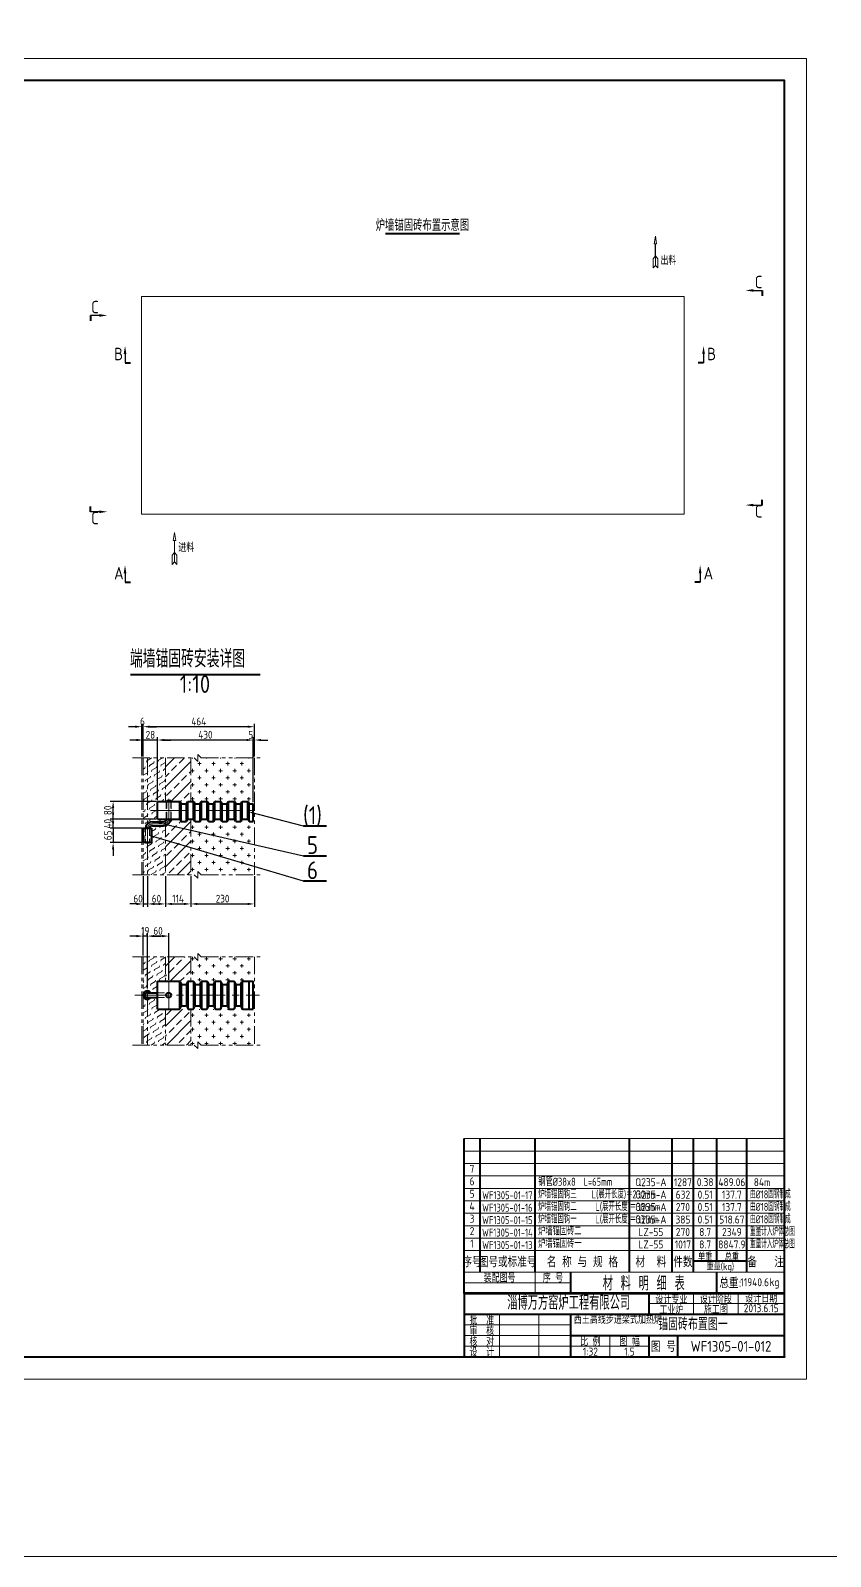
# Model space of a CAD drawing. Header units: millimetres. Extents: x 52110 to 400893, y -153728 to 31997.
# Drawn here: x 267684 to 282068, y -58572 to -31122 of the extents above; entities that cross this region are included whole.
import ezdxf
from ezdxf.enums import TextEntityAlignment as Align

# ---------------------------------------------------------------- set-up
doc = ezdxf.new("R2010")
doc.units = ezdxf.units.MM
doc.header["$LTSCALE"] = 500
for name, pattern in [('CENTER', [2, 1.25, -0.25, 0.25, -0.25]), ('DASHED2', [0.375, 0.25, -0.125]), ('PHANTOM2', [1.25, 0.625, -0.125, 0.125, -0.125, 0.125, -0.125])]:
    doc.linetypes.add(name, pattern=pattern)
for name, color, linetype, lineweight in [('2D', 4, 'PHANTOM2', 20), ('BIAOZHU', 3, 'Continuous', 25), ('POU', 4, 'Continuous', 20), ('SHI', 7, 'Continuous', 40), ('WEN', 3, 'Continuous', 20), ('XI', 2, 'Continuous', 20), ('XU', 6, 'DASHED2', 20), ('ZHONG', 1, 'CENTER', 20)]:
    doc.layers.add(name, color=color, linetype=linetype, lineweight=lineweight)
doc.styles.add('GB', font='gbenor.shx', dxfattribs={"bigfont": 'gbcbig.shx'})

# ---------------------------------------------------------------- blocks, each defined once
blk = doc.blocks.new('箭头细箭')
for p, q in [((-19.07, -1.43), (-17.58, 0.01)), ((-13.55, 1.45), (-19.05, 1.45)), ((-19.05, 1.45), (-17.58, 0.01)), ((-11.83, 0.01), (-17.58, 0.01)), ((-11.83, 0.01), (-13.57, -1.43)), ((-11.83, 0.01), (-13.55, 1.45)), ((-11.83, -0.04), (-11.83, 0.06)), ((-4.64, 0.06), (-11.83, 0.06)), ((-4.64, 0.76), (-4.64, 0.06)), ((0, 0), (-4.64, 0.76)), ((-4.64, -0.74), (0, 0)), ((-13.57, -1.43), (-19.07, -1.43)), ((-4.64, -0.04), (-11.83, -0.04)), ((-4.64, -0.04), (-4.64, -0.74))]:
    blk.add_line(p, q)
blk = doc.blocks.new('剖切箭头(右上)')
at = {"layer": 'BIAOZHU'}
blk.add_line((0, 5), (0, 0), dxfattribs=at)
blk.add_solid([(0.75, 5), (-0.75, 5), (0, 9.5)], dxfattribs=at)
at = {"layer": 'SHI'}
blk.add_line((0, 0), (-3, 0), dxfattribs=at)
at = {"layer": 'BIAOZHU', "style": 'GB', "flags": 8}
blk.add_attdef('A', (1.96, 1.46), '', height=7, dxfattribs=at)
blk = doc.blocks.new('剖切箭头(左上)')
at = {"layer": 'BIAOZHU'}
blk.add_line((0, 5), (0, 0), dxfattribs=at)
blk.add_solid([(-0.75, 5), (0.75, 5), (0, 9.5)], dxfattribs=at)
at = {"layer": 'SHI'}
blk.add_line((0, 0), (3, 0), dxfattribs=at)
at = {"layer": 'BIAOZHU', "style": 'GB', "flags": 8}
blk.add_attdef('A', text='', height=7, dxfattribs=at).set_placement((-1.3, 1.46), align=Align.RIGHT)
blk = doc.blocks.new('剖切箭头(上右)')
at = {"layer": 'BIAOZHU'}
blk.add_line((5, 0), (0, 0), dxfattribs=at)
blk.add_solid([(5, 0.75), (5, -0.75), (9.5, 0)], dxfattribs=at)
at = {"layer": 'SHI'}
blk.add_line((0, 0), (0, -3), dxfattribs=at)
at = {"layer": 'BIAOZHU', "style": 'GB', "flags": 8}
blk.add_attdef('A', (0.41, 1.2), '', height=7, dxfattribs=at)
blk = doc.blocks.new('剖切箭头(下右)')
at = {"layer": 'BIAOZHU'}
blk.add_line((5, 0), (0, 0), dxfattribs=at)
blk.add_solid([(5, -0.75), (5, 0.75), (9.5, 0)], dxfattribs=at)
at = {"layer": 'SHI'}
blk.add_line((0, 0), (0, 3), dxfattribs=at)
at = {"layer": 'BIAOZHU', "style": 'GB', "flags": 8}
blk.add_attdef('A', (0.41, -7.04), '', height=7, dxfattribs=at)

msp = doc.modelspace()

# ---------------------------------------------------------------- hatches: boundary and pattern name
at = {"layer": 'POU'}
h = msp.add_hatch(dxfattribs=at)
h.set_pattern_fill('CROSS', color=256, scale=20, style=0)
h.set_pattern_definition([(0, (-53922.6, -213219.97), (127, 127), [63.5, -190.5]), (90, (-53890.85, -213251.72), (-127, 127), [63.5, -190.5])])
h.paths.add_polyline_path([(271709.00935, -44205.91874), (270751.85761, -44205.91874), (270691.94432, -44146.00546), (270691.94432, -44269.27693), (270628.58614, -44205.91874), (270565.00935, -44205.91874), (270565.00935, -44990.30798), (271709.00935, -44990.30798)])
h.paths.add_polyline_path([(271709.00935, -45350.30798), (270565.00935, -45350.30798), (270565.00935, -46309.12223), (270628.58614, -46309.12223), (270691.94432, -46372.48042), (270691.94432, -46249.20894), (270751.85761, -46309.12223), (271709.00935, -46309.12223)])
h = msp.add_hatch(dxfattribs=at)
h.set_pattern_fill('FLEX', color=256, scale=15, angle=30, style=0)
h.set_pattern_definition([(30, (-53922.6, -213219.97), (-47.625, 82.48892), [95.25, -95.25]), (75, (-53840.106, -213172.34), (-47.62502, 82.488955), [23.8125, -87.0789, 23.8125, -134.7039])])
h.paths.add_polyline_path([(270109.00935, -44205.91874), (269789.00935, -44205.91874), (269789.00935, -45389.35638, -0.1918119602), (269877.00935, -45354.30798), (270077.00935, -45354.30798, 0.153244359), (270109.00935, -45344.26449), (270109.00935, -45310.30798), (269969.00935, -45310.30798), (269969.00935, -44990.30798), (270109.00935, -44990.30798)])
h.paths.add_polyline_path([(270109.00935, -45422.24345, -0.0632542239), (270077.00935, -45426.30798), (269877.00935, -45426.30798, 0.3522849494), (269822.31017, -45470.30798), (269861.00935, -45470.30798), (269861.00935, -45730.30798), (269789.00935, -45730.30798), (269789.00935, -46309.12223), (270109.00935, -46309.12223)])
h.paths.add_polyline_path([(269789.00935, -44205.91874), (269709.00935, -44205.91874), (269709.00935, -45470.30798), (269749.57309, -45470.30798, -0.1816770921), (269789.00935, -45389.35638)])
h.paths.add_polyline_path([(269789.00935, -45730.30798), (269749.00935, -45730.30798), (269709.00935, -45730.30798), (269709.00935, -46309.12223), (269789.00935, -46309.12223)])
h = msp.add_hatch(dxfattribs=at)
h.set_pattern_fill('ANSI33', color=256, scale=40, style=0)
h.set_pattern_definition([(45, (-53922.6, -213219.97), (-179.60512, 179.60512), []), (45, (-53743, -213219.97), (-179.60512, 179.60512), [127, -63.5])])
h.paths.add_polyline_path([(270565.00935, -44205.91874), (270109.00935, -44205.91874), (270109.00935, -44990.30798), (270133.00935, -44990.30798), (270133.00935, -44970.30798), (270205.00935, -44970.30798), (270205.00935, -44990.30798), (270369.00935, -44990.30798), (270393.00935, -45030.30798), (270489.00935, -45030.30798), (270513.00935, -44990.30798), (270565.00935, -44990.30798)])
h.paths.add_polyline_path([(270565.00935, -45310.30798), (270513.00935, -45310.30798), (270489.00935, -45350.30798), (270393.00935, -45350.30798), (270369.00935, -45310.30798), (270204.44561, -45310.30798, -0.3159854309), (270109.00935, -45422.24345), (270109.00935, -46309.12223), (270565.00935, -46309.12223)])
h = msp.add_hatch(dxfattribs=at)
h.set_pattern_fill('CROSS', color=256, scale=20, style=0)
h.set_pattern_definition([(0, (-53922.6, -211776.22), (127, 127), [63.5, -190.5]), (90, (-53890.85, -211807.97), (-127, 127), [63.5, -190.5])])
h.paths.add_polyline_path([(271709.00935, -48225.05692), (271709.00935, -47784.97175), (270751.85761, -47784.97175), (270691.94432, -47725.05847), (270691.94432, -47848.32994), (270628.58614, -47784.97175), (270565.00935, -47784.97175), (270565.00935, -48225.05692)])
h.paths.add_polyline_path([(270565.00935, -48725.05692), (270565.00935, -49371.68392), (270628.58614, -49371.68392), (270691.94432, -49435.0421), (270691.94432, -49311.77063), (270751.85761, -49371.68392), (271709.00935, -49371.68392), (271709.00935, -48725.05692)])
h = msp.add_hatch(dxfattribs=at)
h.set_pattern_fill('FLEX', color=256, scale=15, angle=30, style=0)
h.set_pattern_definition([(30, (-53922.6, -211776.22), (-47.625, 82.48892), [95.25, -95.25]), (75, (-53840.106, -211728.59), (-47.62502, 82.488955), [23.8125, -87.0789, 23.8125, -134.7039])])
h.paths.add_polyline_path([(269789.00935, -48399.16225, -0.229060417), (269846.97708, -48431.05692), (269969.00935, -48431.05692), (269969.00935, -48225.05692), (270109.00935, -48225.05692), (270109.00935, -47784.97175), (269789.00935, -47784.97175)])
h.paths.add_polyline_path([(269709.00935, -48475.05692, -0.4297215772), (269789.00935, -48399.16225), (269789.00935, -47784.97175), (269709.00935, -47784.97175)])
h.paths.add_polyline_path([(269709.00935, -49371.68392), (269789.00935, -49371.68392), (269789.00935, -48550.95158, -0.4297215772), (269709.00935, -48475.05692)])
h.paths.add_polyline_path([(269969.00935, -48725.05692), (269969.00935, -48519.05692), (269846.97708, -48519.05692, -0.229060417), (269789.00935, -48550.95158), (269789.00935, -49371.68392), (270109.00935, -49371.68392), (270109.00935, -48725.05692)])
h = msp.add_hatch(dxfattribs=at)
h.set_pattern_fill('ANSI33', color=256, scale=40, style=0)
h.set_pattern_definition([(45, (-53922.6, -211776.22), (-179.60512, 179.60512), []), (45, (-53743, -211776.22), (-179.60512, 179.60512), [127, -63.5])])
h.paths.add_polyline_path([(270360.88495, -48225.05692), (270565.00935, -48225.05692), (270565.00935, -47784.97175), (270109.00935, -47784.97175), (270109.00935, -48225.05692)])
h.paths.add_polyline_path([(270109.00935, -48725.05692), (270109.00935, -49371.68392), (270565.00935, -49371.68392), (270565.00935, -48725.05692), (270360.88495, -48725.05692)])

# ---------------------------------------------------------------- linework, layer by layer
at = {"layer": '2D'}
for p, q in [((270691.94432, -44269.27693), (270691.94432, -44146.00546)), ((270691.94432, -44146.00546), (270751.85761, -44205.91874)), ((269517.56285, -44205.91874), (270628.58614, -44205.91874)), ((269685.00935, -44205.91874), (269685.00935, -46309.12223)), ((269709.00935, -44205.91874), (269709.00935, -46309.12223)), ((269789.00935, -44205.91874), (269789.00935, -45389.35638)), ((270109.00935, -44205.91874), (270109.00935, -44990.30798)), ((270565.00935, -44205.91874), (270565.00935, -44990.30798)), ((270628.58614, -44205.91874), (270691.94432, -44269.27693)), ((270751.85761, -44205.91874), (271815.21653, -44205.91874)), ((271709.00935, -44205.91874), (271709.00935, -46309.12223)), ((270109.00935, -45310.30798), (270109.00935, -46309.12223)), ((270565.00935, -45310.30798), (270565.00935, -46309.12223)), ((269789.00935, -45730.30798), (269789.00935, -46309.12223)), ((269517.56285, -46309.12223), (270628.58614, -46309.12223)), ((270628.58614, -46309.12223), (270691.94432, -46372.48042)), ((270691.94432, -46372.48042), (270691.94432, -46249.20894)), ((270691.94432, -46249.20894), (270751.85761, -46309.12223)), ((270751.85761, -46309.12223), (271815.21653, -46309.12223)), ((270691.94432, -47848.32994), (270691.94432, -47725.05847)), ((270691.94432, -47725.05847), (270751.85761, -47784.97175)), ((269517.56285, -47784.97175), (270628.58614, -47784.97175)), ((269685.00935, -47784.97175), (269685.00935, -49371.68392)), ((269709.00935, -47784.97175), (269709.00935, -49371.68392)), ((269789.00935, -47784.97175), (269789.00935, -48399.16225)), ((270109.00935, -47784.97175), (270109.00935, -48225.05692)), ((270565.00935, -47784.97175), (270565.00935, -48225.05692)), ((270628.58614, -47784.97175), (270691.94432, -47848.32994)), ((270751.85761, -47784.97175), (271815.21653, -47784.97175)), ((271709.00935, -47784.97175), (271709.00935, -49371.68392)), ((269789.00935, -48550.95158), (269789.00935, -49371.68392)), ((270109.00935, -48725.05692), (270109.00935, -49371.68392)), ((270565.00935, -48725.05692), (270565.00935, -49371.68392)), ((269517.56285, -49371.68392), (270628.58614, -49371.68392)), ((270628.58614, -49371.68392), (270691.94432, -49435.0421)), ((270691.94432, -49435.0421), (270691.94432, -49311.77063)), ((270691.94432, -49311.77063), (270751.85761, -49371.68392)), ((270751.85761, -49371.68392), (271815.21653, -49371.68392))]:
    msp.add_line(p, q, dxfattribs=at)
at = {"layer": 'BIAOZHU'}
for p, q in [((269565.00935, -43645.33451), (269445.00935, -43645.33451)), ((269685.00935, -44180.91874), (269685.00935, -43595.33451)), ((269709.00935, -43645.33451), (269685.00935, -43645.33451)), ((269709.00935, -44180.91874), (269709.00935, -43595.33451)), ((269709.00935, -44180.91874), (269709.00935, -43595.33451)), ((271589.00935, -43645.33451), (269829.00935, -43645.33451)), ((269829.00935, -43645.33451), (269949.00935, -43645.33451)), ((271709.00935, -44180.91874), (271709.00935, -43595.33451)), ((269589.00935, -43884.94149), (269469.00935, -43884.94149)), ((269709.00935, -44180.91874), (269709.00935, -43834.94149)), ((269969.00935, -43884.94149), (269709.00935, -43884.94149)), ((269969.00935, -44965.30798), (269969.00935, -43834.94149)), ((269969.00935, -44940.30798), (269969.00935, -43834.94149)), ((271569.00935, -43884.94149), (270089.00935, -43884.94149)), ((270089.00935, -43884.94149), (270209.00935, -43884.94149)), ((271569.00935, -43884.94149), (271449.00935, -43884.94149)), ((271689.00935, -45005.30798), (271689.00935, -43834.94149)), ((271689.00935, -45005.30798), (271689.00935, -43834.94149)), ((271689.00935, -43884.94149), (271709.00935, -43884.94149)), ((271709.00935, -44180.91874), (271709.00935, -43834.94149)), ((271829.00935, -43884.94149), (271949.00935, -43884.94149)), ((269944.00935, -44990.30798), (269118.97077, -44990.30798)), ((269168.97077, -45190.30798), (269168.97077, -45070.30798)), ((269168.97077, -45190.30798), (269168.97077, -45110.30798)), ((269168.97077, -45350.30798), (269168.97077, -45230.30798)), ((272592.05736, -45436.98058), (271643.32869, -45186.92154)), ((269944.00935, -45310.30798), (269118.97077, -45310.30798)), ((269944.00935, -45310.30798), (269118.97077, -45310.30798)), ((269684.00935, -45470.30798), (269118.97077, -45470.30798)), ((269684.00935, -45470.30798), (269118.97077, -45470.30798)), ((269168.97077, -45470.30798), (269168.97077, -45310.30798)), ((269168.97077, -45470.30798), (269168.97077, -45730.30798)), ((272592.05736, -45972.58321), (269991.09519, -45378.21072)), ((269684.00935, -45730.30798), (269118.97077, -45730.30798)), ((269168.97077, -45590.30798), (269168.97077, -45710.30798)), ((272592.05736, -46426.35299), (269841.85581, -45606.74678)), ((269168.97077, -45850.30798), (269168.97077, -45970.30798)), ((269709.00935, -46334.12223), (269709.00935, -46883.95091)), ((269789.00935, -46334.12223), (269789.00935, -46883.95091)), ((269789.00935, -46334.12223), (269789.00935, -46883.95091)), ((270109.00935, -46334.12223), (270109.00935, -46883.95091)), ((270109.00935, -46334.12223), (270109.00935, -46883.95091)), ((270565.00935, -46334.12223), (270565.00935, -46883.95091)), ((270565.00935, -46334.12223), (270565.00935, -46883.95091)), ((271709.00935, -46334.12223), (271709.00935, -46883.95091)), ((269589.00935, -46833.95091), (269469.00935, -46833.95091)), ((269709.00935, -46833.95091), (269789.00935, -46833.95091)), ((269909.00935, -46833.95091), (270029.00935, -46833.95091)), ((269909.00935, -46833.95091), (269989.00935, -46833.95091)), ((270229.00935, -46833.95091), (270445.00935, -46833.95091)), ((270685.00935, -46833.95091), (271589.00935, -46833.95091)), ((269589.00935, -47411.95243), (269469.00935, -47411.95243)), ((269709.00935, -47759.97175), (269709.00935, -47361.95243)), ((269785.00935, -47411.95243), (269709.00935, -47411.95243)), ((269785.00935, -48356.58462), (269785.00935, -47361.95243)), ((269785.00935, -48356.58462), (269785.00935, -47361.95243)), ((270049.00935, -47411.95243), (269905.00935, -47411.95243)), ((269905.00935, -47411.95243), (270025.00935, -47411.95243)), ((270169.00935, -48200.05692), (270169.00935, -47361.95243))]:
    msp.add_line(p, q, dxfattribs=at)
for points in [[(269565.00935, -43625.33451), (269565.00935, -43665.33451), (269685.00935, -43645.33451)], [(269829.00935, -43625.33451), (269829.00935, -43665.33451), (269709.00935, -43645.33451)], [(269829.00935, -43625.33451), (269829.00935, -43665.33451), (269709.00935, -43645.33451)], [(271589.00935, -43625.33451), (271589.00935, -43665.33451), (271709.00935, -43645.33451)], [(269589.00935, -43864.94149), (269589.00935, -43904.94149), (269709.00935, -43884.94149)], [(270089.00935, -43864.94149), (270089.00935, -43904.94149), (269969.00935, -43884.94149)], [(270089.00935, -43864.94149), (270089.00935, -43904.94149), (269969.00935, -43884.94149)], [(271569.00935, -43864.94149), (271569.00935, -43904.94149), (271689.00935, -43884.94149)], [(271569.00935, -43864.94149), (271569.00935, -43904.94149), (271689.00935, -43884.94149)], [(271829.00935, -43864.94149), (271829.00935, -43904.94149), (271709.00935, -43884.94149)], [(269148.97077, -45110.30798), (269188.97077, -45110.30798), (269168.97077, -44990.30798)], [(269148.97077, -45190.30798), (269188.97077, -45190.30798), (269168.97077, -45310.30798)], [(269148.97077, -45190.30798), (269188.97077, -45190.30798), (269168.97077, -45310.30798)], [(269148.97077, -45350.30798), (269188.97077, -45350.30798), (269168.97077, -45470.30798)], [(269148.97077, -45590.30798), (269188.97077, -45590.30798), (269168.97077, -45470.30798)], [(269148.97077, -45850.30798), (269188.97077, -45850.30798), (269168.97077, -45730.30798)], [(269589.00935, -46813.95091), (269589.00935, -46853.95091), (269709.00935, -46833.95091)], [(269909.00935, -46813.95091), (269909.00935, -46853.95091), (269789.00935, -46833.95091)], [(269909.00935, -46813.95091), (269909.00935, -46853.95091), (269789.00935, -46833.95091)], [(269989.00935, -46813.95091), (269989.00935, -46853.95091), (270109.00935, -46833.95091)], [(270229.00935, -46813.95091), (270229.00935, -46853.95091), (270109.00935, -46833.95091)], [(270445.00935, -46813.95091), (270445.00935, -46853.95091), (270565.00935, -46833.95091)], [(270685.00935, -46813.95091), (270685.00935, -46853.95091), (270565.00935, -46833.95091)], [(271589.00935, -46813.95091), (271589.00935, -46853.95091), (271709.00935, -46833.95091)], [(269589.00935, -47391.95243), (269589.00935, -47431.95243), (269709.00935, -47411.95243)], [(269905.00935, -47391.95243), (269905.00935, -47431.95243), (269785.00935, -47411.95243)], [(269905.00935, -47391.95243), (269905.00935, -47431.95243), (269785.00935, -47411.95243)], [(270049.00935, -47391.95243), (270049.00935, -47431.95243), (270169.00935, -47411.95243)]]:
    msp.add_solid(points, dxfattribs=at)
at = {"layer": 'SHI'}
for p, q in [((275396.25689, -34777.04862), (274065.23539, -34777.04862)), ((269478.91647, -42706.08794), (271813.21861, -42706.08794)), ((269969.00935, -44990.30798), (270369.00935, -44990.30798)), ((269969.00935, -45310.30798), (269969.00935, -44990.30798)), ((270133.00935, -44970.30798), (270205.00935, -44970.30798)), ((270133.00935, -44970.30798), (270133.00935, -44990.30798)), ((270205.00935, -44970.30798), (270205.00935, -44990.30798)), ((270369.00935, -44990.30798), (270393.00935, -45030.30798)), ((270369.00935, -45310.30798), (270369.00935, -44990.30798)), ((270489.00935, -45030.30798), (270513.00935, -44990.30798)), ((270513.00935, -44990.30798), (270610.21506, -44990.30798)), ((270513.00935, -45310.30798), (270513.00935, -44990.30798)), ((270617.00935, -45312.41669), (270617.00935, -44992.41669)), ((270620.50498, -44996.13404), (270637.51372, -45024.48193)), ((270736.50498, -45024.48193), (270753.51372, -44996.13404)), ((270757.00935, -45312.41669), (270757.00935, -44992.41669)), ((270763.80363, -44990.30798), (270854.21506, -44990.30798)), ((270861.00935, -45312.41669), (270861.00935, -44992.41669)), ((270864.50498, -44996.13404), (270881.51372, -45024.48193)), ((270980.50498, -45024.48193), (270997.51372, -44996.13404)), ((271001.00935, -45312.41669), (271001.00935, -44992.41669)), ((271007.80363, -44990.30798), (271098.21506, -44990.30798)), ((271105.00935, -45312.41669), (271105.00935, -44992.41669)), ((271108.50498, -44996.13404), (271125.51372, -45024.48193)), ((271221.00935, -45030.30798), (271245.00935, -44990.30798)), ((271245.00935, -44990.30798), (271349.00935, -44990.30798)), ((271245.00935, -45310.30798), (271245.00935, -44990.30798)), ((271349.00935, -44990.30798), (271373.00935, -45030.30798)), ((271349.00935, -45310.30798), (271349.00935, -44990.30798)), ((271465.00935, -45030.30798), (271489.00935, -44990.30798)), ((271489.00935, -44990.30798), (271593.00935, -44990.30798)), ((271489.00935, -45310.30798), (271489.00935, -44990.30798)), ((271593.00935, -44990.30798), (271617.00935, -45030.30798)), ((271593.00935, -45310.30798), (271593.00935, -44990.30798)), ((270393.00935, -45030.30798), (270489.00935, -45030.30798)), ((270393.00935, -45350.30798), (270393.00935, -45030.30798)), ((270489.00935, -45350.30798), (270489.00935, -45030.30798)), ((270641.00935, -45348.19928), (270641.00935, -45028.19928)), ((270647.80363, -45030.30798), (270726.21506, -45030.30798)), ((270733.00935, -45348.19928), (270733.00935, -45028.19928)), ((270885.00935, -45348.19928), (270885.00935, -45028.19928)), ((270891.80363, -45030.30798), (270970.21506, -45030.30798)), ((270977.00935, -45348.19928), (270977.00935, -45028.19928)), ((271129.00935, -45348.19928), (271129.00935, -45028.19928)), ((271135.80363, -45030.30798), (271221.00935, -45030.30798)), ((271221.00935, -45350.30798), (271221.00935, -45030.30798)), ((271373.00935, -45030.30798), (271465.00935, -45030.30798)), ((271373.00935, -45350.30798), (271373.00935, -45030.30798)), ((271465.00935, -45350.30798), (271465.00935, -45030.30798)), ((271617.00935, -45030.30798), (271689.00935, -45030.30798)), ((271617.00935, -45350.30798), (271617.00935, -45030.30798)), ((271689.00935, -45350.30798), (271689.00935, -45030.30798)), ((269709.00935, -45470.30798), (269861.00935, -45470.30798)), ((269709.00935, -45730.30798), (269709.00935, -45470.30798)), ((269861.00935, -45470.30798), (269861.00935, -45730.30798)), ((269877.00935, -45354.30798), (270077.00935, -45354.30798)), ((269877.00935, -45426.30798), (270077.00935, -45426.30798)), ((269969.00935, -45310.30798), (270369.00935, -45310.30798)), ((270369.00935, -45310.30798), (270393.00935, -45350.30798)), ((270393.00935, -45350.30798), (270489.00935, -45350.30798)), ((270489.00935, -45350.30798), (270513.00935, -45310.30798)), ((270513.00935, -45310.30798), (270610.21506, -45310.30798)), ((270637.51372, -45344.48193), (270620.50498, -45316.13404)), ((270647.80363, -45350.30798), (270726.21506, -45350.30798)), ((270736.50498, -45344.48193), (270753.51372, -45316.13404)), ((270763.80363, -45310.30798), (270854.21506, -45310.30798)), ((270881.51372, -45344.48193), (270864.50498, -45316.13404)), ((270891.80363, -45350.30798), (270970.21506, -45350.30798)), ((270980.50498, -45344.48193), (270997.51372, -45316.13404)), ((271007.80363, -45310.30798), (271098.21506, -45310.30798)), ((271125.51372, -45344.48193), (271108.50498, -45316.13404)), ((271135.80363, -45350.30798), (271221.00935, -45350.30798)), ((271221.00935, -45350.30798), (271245.00935, -45310.30798)), ((271245.00935, -45310.30798), (271349.00935, -45310.30798)), ((271373.00935, -45350.30798), (271349.00935, -45310.30798)), ((271373.00935, -45350.30798), (271465.00935, -45350.30798)), ((271465.00935, -45350.30798), (271489.00935, -45310.30798)), ((271489.00935, -45310.30798), (271593.00935, -45310.30798)), ((271593.00935, -45310.30798), (271617.00935, -45350.30798)), ((271617.00935, -45350.30798), (271689.00935, -45350.30798)), ((273004.2638, -45436.98058), (272592.05736, -45436.98058)), ((269861.00935, -45730.30798), (269709.00935, -45730.30798)), ((269749.00935, -45730.30798), (269821.00935, -45730.30798)), ((273004.2638, -45972.58321), (272592.05736, -45972.58321)), ((273004.2638, -46426.35299), (272592.05736, -46426.35299)), ((269969.00935, -48725.05692), (269969.00935, -48225.05692)), ((269969.00935, -48225.05692), (270360.88495, -48225.05692)), ((270369.00935, -48721.88835), (270369.00935, -48228.22549)), ((270372.02667, -48232.60023), (270389.99202, -48277.51361)), ((270393.00935, -48281.88835), (270393.00935, -48668.22549)), ((270401.13374, -48285.05692), (270480.88495, -48285.05692)), ((270489.00935, -48281.88835), (270489.00935, -48668.22549)), ((270492.02667, -48277.51361), (270509.99202, -48232.60023)), ((270513.00935, -48228.22549), (270513.00935, -48721.88835)), ((270521.13374, -48225.05692), (270608.88495, -48225.05692)), ((270617.00935, -48228.22549), (270617.00935, -48721.88835)), ((270620.02667, -48232.60023), (270637.99202, -48277.51361)), ((270641.00935, -48281.88835), (270641.00935, -48668.22549)), ((270649.13374, -48285.05692), (270724.88495, -48285.05692)), ((270733.00935, -48281.88835), (270733.00935, -48668.22549)), ((270736.02667, -48277.51361), (270753.99202, -48232.60023)), ((270757.00935, -48228.22549), (270757.00935, -48721.88835)), ((270765.13374, -48225.05692), (270852.88495, -48225.05692)), ((270861.00935, -48228.22549), (270861.00935, -48721.88835)), ((270864.02667, -48232.60023), (270881.99202, -48277.51361)), ((270885.00935, -48281.88835), (270885.00935, -48668.22549)), ((270893.13374, -48285.05692), (270968.88495, -48285.05692)), ((270977.00935, -48281.88835), (270977.00935, -48668.22549)), ((270980.02667, -48277.51361), (270997.99202, -48232.60023)), ((271001.00935, -48228.22549), (271001.00935, -48721.88835)), ((271009.13374, -48225.05692), (271096.88495, -48225.05692)), ((271105.00935, -48228.22549), (271105.00935, -48721.88835)), ((271108.02667, -48232.60023), (271125.99202, -48277.51361)), ((271129.00935, -48281.88835), (271129.00935, -48668.22549)), ((271137.13374, -48285.05692), (271212.88495, -48285.05692)), ((271221.00935, -48281.88835), (271221.00935, -48668.22549)), ((271224.02667, -48277.51361), (271241.99202, -48232.60023)), ((271245.00935, -48228.22549), (271245.00935, -48721.88835)), ((271253.13374, -48225.05692), (271340.88495, -48225.05692)), ((271349.00935, -48228.22549), (271349.00935, -48721.88835)), ((271352.02667, -48232.60023), (271369.99202, -48277.51361)), ((271373.00935, -48281.88835), (271373.00935, -48668.22549)), ((271381.13374, -48285.05692), (271456.88495, -48285.05692)), ((271465.00935, -48281.88835), (271465.00935, -48668.22549)), ((271468.02667, -48277.51361), (271485.99202, -48232.60023)), ((271489.00935, -48228.22549), (271489.00935, -48721.88835)), ((271497.13374, -48225.05692), (271689.00935, -48225.05692)), ((271617.00935, -48725.05692), (271617.00935, -48225.05692)), ((271689.00935, -48725.05692), (271689.00935, -48225.05692)), ((269785.00935, -48431.05692), (269969.00935, -48431.05692)), ((269785.00935, -48519.05692), (269969.00935, -48519.05692)), ((269969.00935, -48725.05692), (270360.88495, -48725.05692)), ((270372.02667, -48717.51361), (270389.99202, -48672.60023)), ((270401.13374, -48665.05692), (270480.88495, -48665.05692)), ((270492.02667, -48672.60023), (270509.99202, -48717.51361)), ((270521.13374, -48725.05692), (270608.88495, -48725.05692)), ((270620.02667, -48717.51361), (270637.99202, -48672.60023)), ((270649.13374, -48665.05692), (270724.88495, -48665.05692)), ((270736.02667, -48672.60023), (270753.99202, -48717.51361)), ((270765.13374, -48725.05692), (270852.88495, -48725.05692)), ((270864.02667, -48717.51361), (270881.99202, -48672.60023)), ((270893.13374, -48665.05692), (270968.88495, -48665.05692)), ((270980.02667, -48672.60023), (270997.99202, -48717.51361)), ((271009.13374, -48725.05692), (271096.88495, -48725.05692)), ((271108.02667, -48717.51361), (271125.99202, -48672.60023)), ((271137.13374, -48665.05692), (271212.88495, -48665.05692)), ((271224.02667, -48672.60023), (271241.99202, -48717.51361)), ((271253.13374, -48725.05692), (271340.88495, -48725.05692)), ((271352.02667, -48717.51361), (271369.99202, -48672.60023)), ((271381.13374, -48665.05692), (271456.88495, -48665.05692)), ((271468.02667, -48672.60023), (271485.99202, -48717.51361)), ((271497.13374, -48725.05692), (271689.00935, -48725.05692)), ((275478.91966, -53838.67373), (275478.91966, -51054.67373)), ((275766.91966, -53454.67373), (275766.91966, -51054.67373)), ((276758.91966, -53454.67373), (276758.91966, -51054.67373)), ((278454.91966, -53454.67373), (278454.91966, -51054.67373)), ((279222.91966, -53454.67373), (279222.91966, -51054.67373)), ((279606.91966, -53454.67373), (279606.91966, -51054.67373)), ((280022.91966, -53262.67373), (280022.91966, -51054.67373)), ((280566.91966, -53454.67373), (280566.91966, -51054.67373)), ((277398.91966, -53838.67373), (277398.91966, -53454.67373)), ((280566.91966, -53262.67373), (279606.91966, -53262.67373)), ((280022.91966, -53838.67373), (280022.91966, -53454.67373)), ((275478.91966, -53830.67373), (275478.91966, -54982.67373)), ((275478.91966, -53830.67373), (281238.91965, -53830.67373)), ((275478.91966, -53838.67373), (281238.91965, -53838.67373)), ((278806.91966, -54214.67373), (278806.91966, -53830.67373)), ((275478.91966, -54214.67373), (281238.91965, -54214.67373)), ((277398.91966, -54982.67373), (277398.91966, -54214.67373)), ((277398.91966, -54598.67373), (281238.91965, -54598.67373)), ((278806.91966, -54982.67373), (278806.91966, -54598.67373)), ((279318.91965, -54598.67373), (279318.91965, -54982.67373))]:
    msp.add_line(p, q, dxfattribs=at)
msp.add_lwpolyline([(248998.91965, -54982.67373), (281238.91965, -54982.67373), (281238.91965, -32022.67373), (248998.91965, -32022.67373)], close=True, dxfattribs=at)
msp.add_circle((270169.00935, -48475.05692), 44, dxfattribs=at)
for centre, radius, start, end in [((270610.21506, -45002.30798), 12, 30.963756532, 90), ((270763.80363, -45002.30798), 12, 90, 149.036243468), ((270854.21506, -45002.30798), 12, 30.963756532, 90), ((271007.80363, -45002.30798), 12, 90, 149.036243468), ((271098.21506, -45002.30798), 12, 30.963756532, 90), ((270647.80363, -45018.30798), 12, 210.963756532, 270), ((270726.21506, -45018.30798), 12, 270, 329.036243468), ((270891.80363, -45018.30798), 12, 210.963756532, 270), ((270970.21506, -45018.30798), 12, 270, 329.036243468), ((271135.80363, -45018.30798), 12, 210.963756532, 270), ((269877.00935, -45482.30798), 128, 90, 180), ((269877.00935, -45482.30798), 56, 90, 180), ((270077.00935, -45298.30798), 128, 270, 0), ((270077.00935, -45298.30798), 56, 270, 0), ((270610.21506, -45322.30798), 12, 30.963756532, 90), ((270647.80363, -45338.30798), 12, 210.963756532, 270), ((270726.21506, -45338.30798), 12, 270, 329.036243468), ((270763.80363, -45322.30798), 12, 90, 149.036243468), ((270854.21506, -45322.30798), 12, 30.963756532, 90), ((270891.80363, -45338.30798), 12, 235.515005756, 270), ((270970.21506, -45338.30798), 12, 270, 329.036243468), ((271007.80363, -45322.30798), 12, 90, 149.036243468), ((271098.21506, -45322.30798), 12, 30.963756532, 90), ((271135.80363, -45338.30798), 12, 210.963756532, 270), ((270360.88495, -48237.05692), 12, 21.801409486, 90), ((270401.13374, -48273.05692), 12, 201.801409486, 270), ((270480.88495, -48273.05692), 12, 270, 338.198590514), ((270521.13374, -48237.05692), 12, 90, 158.198590514), ((270608.88495, -48237.05692), 12, 21.801409486, 90), ((270649.13374, -48273.05692), 12, 201.801409486, 270), ((270724.88495, -48273.05692), 12, 270, 338.198590514), ((270765.13374, -48237.05692), 12, 90, 158.198590514), ((270852.88495, -48237.05692), 12, 21.801409486, 90), ((270893.13374, -48273.05692), 12, 201.801409486, 270), ((270968.88495, -48273.05692), 12, 270, 338.198590514), ((271009.13374, -48237.05692), 12, 90, 158.198590514), ((271096.88495, -48237.05692), 12, 21.801409486, 90), ((271137.13374, -48273.05692), 12, 201.801409486, 270), ((271212.88495, -48273.05692), 12, 270, 338.198590514), ((271253.13374, -48237.05692), 12, 90, 158.198590514), ((271340.88495, -48237.05692), 12, 21.801409486, 90), ((271381.13374, -48273.05692), 12, 201.801409486, 270), ((271456.88495, -48273.05692), 12, 270, 338.198590514), ((271497.13374, -48237.05692), 12, 90, 158.198590514), ((269785.00935, -48475.05692), 76, 35.376540152, 324.623459848), ((269785.00935, -48475.05692), 44, 90, 270), ((270360.88495, -48713.05692), 12, 270, 338.198590514), ((270401.13374, -48677.05692), 12, 90, 158.198590514), ((270480.88495, -48677.05692), 12, 21.801409486, 90), ((270521.13374, -48713.05692), 12, 201.801409486, 270), ((270608.88495, -48713.05692), 12, 270, 338.198590514), ((270649.13374, -48677.05692), 12, 90, 158.198590514), ((270724.88495, -48677.05692), 12, 21.801409486, 90), ((270765.13374, -48713.05692), 12, 201.801409486, 270), ((270852.88495, -48713.05692), 12, 270, 338.198590514), ((270893.13374, -48677.05692), 12, 90, 158.198590514), ((270968.88495, -48677.05692), 12, 21.801409486, 90), ((271009.13374, -48713.05692), 12, 201.801409486, 270), ((271096.88495, -48713.05692), 12, 270, 338.198590514), ((271137.13374, -48677.05692), 12, 90, 158.198590514), ((271212.88495, -48677.05692), 12, 21.801409486, 90), ((271253.13374, -48713.05692), 12, 201.801409486, 270), ((271340.88495, -48713.05692), 12, 270, 338.198590514), ((271381.13374, -48677.05692), 12, 90, 158.198590514), ((271456.88495, -48677.05692), 12, 21.801409486, 90), ((271497.13374, -48713.05692), 12, 201.801409486, 270)]:
    msp.add_arc(centre, radius, start, end, dxfattribs=at)
msp.add_point((281238.91965, -54982.67373), dxfattribs=at)
at = {"layer": 'WEN'}
for points in [[(152437.52469, 27604.96857), (400892.5669, 27604.96857), (400892.5669, -58572.01068), (152437.52469, -58572.01068)], [(269677.77359, -35908.73803), (279439.89106, -35908.73803), (279439.89106, -39819.84275), (269677.77359, -39819.84275)]]:
    msp.add_lwpolyline(points, close=True, dxfattribs=at)
at = {"layer": 'XI'}
for p, q in [((275478.91966, -51054.67373), (281238.91965, -51054.67373)), ((275478.91966, -51278.67373), (281238.91965, -51278.67373)), ((275478.91966, -51502.67373), (281238.91994, -51502.67373)), ((275478.91966, -51726.67373), (281238.91965, -51726.67373)), ((275478.91966, -51950.67373), (281238.91965, -51950.67373)), ((275478.91966, -52174.67373), (281238.91994, -52174.67373)), ((275478.91966, -52398.67373), (281238.91965, -52398.67373)), ((275478.91966, -52622.67373), (281238.91965, -52622.67373)), ((275478.91966, -52846.67373), (281238.91994, -52846.67373)), ((275478.91966, -53070.67373), (281238.91965, -53070.67373)), ((275478.91966, -53454.67373), (281238.91965, -53454.67373)), ((276758.91966, -53838.67373), (276758.91966, -53454.67373)), ((275478.91966, -53646.67373), (277398.91966, -53646.67373)), ((278806.91966, -54022.67373), (281238.91965, -54022.67373)), ((279606.91966, -54214.67373), (279606.91966, -53830.67373)), ((280406.91966, -54214.67373), (280406.91966, -53830.67373)), ((276118.91966, -54982.67373), (276118.91966, -54214.67373)), ((276822.91966, -54982.67373), (276822.91966, -54214.67373)), ((275478.91966, -54406.67373), (277398.91966, -54406.67373)), ((275478.91966, -54598.67373), (277398.91966, -54598.67373)), ((278102.91966, -54982.67373), (278102.91966, -54598.67373)), ((275478.91966, -54790.67373), (278806.91966, -54790.67373))]:
    msp.add_line(p, q, dxfattribs=at)
msp.add_lwpolyline([(247998.91965, -55382.67373), (281638.91965, -55382.67373), (281638.91965, -31622.67373), (247998.91965, -31622.67373)], close=True, dxfattribs=at)
at = {"layer": 'XU'}
for p, q in [((270125.00935, -45310.30798), (270125.00935, -44990.30798)), ((270133.00935, -44990.30798), (270133.00935, -45298.30798)), ((270205.00935, -45298.30798), (270205.00935, -44990.30798)), ((270213.00935, -45310.30798), (270213.00935, -44990.30798)), ((269741.00935, -45730.30798), (269741.00935, -45470.30798)), ((269749.00935, -45482.30798), (269749.00935, -45730.30798)), ((269821.00935, -45482.30798), (269821.00935, -45730.30798)), ((269829.00935, -45470.30798), (269829.00935, -45730.30798)), ((269969.00935, -48431.05692), (270169.00935, -48431.05692)), ((269969.00935, -48519.05692), (270169.00935, -48519.05692))]:
    msp.add_line(p, q, dxfattribs=at)
at = {"layer": 'ZHONG'}
for p, q in [((270169.00935, -44944.87829), (270169.00935, -45298.30798)), ((269843.83107, -45150.30798), (271779.08878, -45150.30798)), ((269785.00935, -45482.30798), (269785.00935, -45749.48781)), ((269877.00935, -45390.30798), (270077.00935, -45390.30798)), ((270169.00935, -48725.05692), (270169.00935, -48225.05692)), ((269560.26629, -48475.05692), (271802.72823, -48475.05692)), ((269785.00935, -48381.58462), (269785.00935, -48569.41335))]:
    msp.add_line(p, q, dxfattribs=at)
for centre, start, end in [((269877.00935, -45482.30798), 90, 180), ((270077.00935, -45298.30798), 270, 0)]:
    msp.add_arc(centre, 92, start, end, dxfattribs=at)

# ---------------------------------------------------------------- block references
ref = msp.add_blockref('剖切箭头(上右)', (280842.23003, -35797.11252), dxfattribs=dict(xscale=-32, yscale=32, zscale=32))
ref.add_attrib('A', 'C', (280707.22822, -35758.58839), dxfattribs={"layer": 'BIAOZHU', "height": 224, "style": 'GB'})
ref = msp.add_blockref('剖切箭头(上右)', (268761.42985, -36247.72158), dxfattribs=dict(xscale=32, yscale=32, zscale=32))
ref.add_attrib('A', 'C', (268774.46348, -36209.19745), dxfattribs={"layer": 'BIAOZHU', "height": 224, "style": 'GB'})
ref = msp.add_blockref('剖切箭头(左上)', (269383.55799, -37099.00576), dxfattribs=dict(xscale=32, yscale=32, zscale=32))
ref.add_attrib('A', 'B', (269186.54625, -37052.36556), dxfattribs={"layer": 'BIAOZHU', "height": 224, "style": 'GB'})
ref = msp.add_blockref('剖切箭头(右上)', (279785.97303, -37099.00576), dxfattribs=dict(xscale=32, yscale=32, zscale=32))
ref.add_attrib('A', 'B', (279848.58497, -37052.36556), dxfattribs={"layer": 'BIAOZHU', "height": 224, "style": 'GB'})
at = {"xscale": 32, "yscale": 32, "zscale": 32}
msp.add_blockref('剖切箭头(下右)', (268761.42985, -39779.22915), dxfattribs=at).add_auto_attribs({'A': 'C'})
ref = msp.add_blockref('剖切箭头(下右)', (280842.23003, -39658.8231), dxfattribs=dict(xscale=-32, yscale=32, zscale=32))
ref.add_attrib('A', 'C', (280707.22822, -39884.0139), dxfattribs={"layer": 'BIAOZHU', "height": 224, "style": 'GB', "flags": 8})
ref = msp.add_blockref('剖切箭头(左上)', (269383.55799, -41043.65494), dxfattribs=dict(xscale=32, yscale=32, zscale=32))
ref.add_attrib('A', 'A', (269186.54625, -40997.01474), dxfattribs={"layer": 'BIAOZHU', "height": 224, "style": 'GB'})
ref = msp.add_blockref('剖切箭头(右上)', (279724.53844, -41043.65494), dxfattribs=dict(xscale=32, yscale=32, zscale=32))
ref.add_attrib('A', 'A', (279787.15038, -40997.01474), dxfattribs={"layer": 'BIAOZHU', "height": 224, "style": 'GB'})
at = {"layer": 'WEN', "xscale": 30, "yscale": 30, "zscale": 30, "rotation": 90}
for p in [(278920.46418, -34821.1972), (270273.50668, -40154.22324)]:
    msp.add_blockref('箭头细箭', p, dxfattribs=at)

# ---------------------------------------------------------------- texts
at = {"layer": 'BIAOZHU', "char_height": 140, "attachment_point": 5, "style": 'GB'}
for s, insert in [('6', (269697.00935, -43550.33451)), ('464', (270709.00935, -43550.33451)), ('28', (269839.00935, -43789.94149)), ('430', (270829.00935, -43789.94149)), ('5', (271643.59496, -43789.94149)), ('60', (269617.55959, -46738.95091)), ('60', (269949.00935, -46738.95091)), ('114', (270337.00935, -46738.95091)), ('230', (271137.00935, -46738.95091)), ('19', (269747.00935, -47316.95243)), ('60', (269977.00935, -47316.95243))]:
    msp.add_mtext(s, dxfattribs=dict(at, insert=insert))
at = {"layer": 'BIAOZHU', "char_height": 140, "attachment_point": 5, "rotation": 90, "style": 'GB'}
for s, insert in [('80', (269073.97077, -45150.30798)), ('40', (269073.97077, -45390.30798)), ('65', (269073.97077, -45600.30798))]:
    msp.add_mtext(s, dxfattribs=dict(at, insert=insert))
at = {"layer": 'SHI', "style": 'GB'}
for s, p in [('7', (275622.91966, -51599.00579)), ('6', (275622.91966, -51823.00579)), ('5', (275622.91966, -52047.00579)), ('4', (275622.91966, -52271.00579)), ('3', (275622.91966, -52495.00579)), ('2', (275622.91966, -52719.00579)), ('1', (275622.91966, -52943.00579))]:
    msp.add_text(s, height=144, dxfattribs=at).set_placement(p, align=Align.MIDDLE)
for s, height, p in [('淄博万方窑炉工程有限公司', 256, (276254.91966, -54134.67373)), ('锚固砖布置图一', 224, (278966.91966, -54502.67373))]:
    msp.add_text(s, height=height, dxfattribs=at).set_placement(p)
at = {"layer": 'WEN', "style": 'GB'}
for s, height, width, p in [('炉墙锚固砖布置示意图', 210, 0.8, (274730.74614, -34610.77014)), ('WF1305-01-17', 144, 0.9, (276258.09096, -52073.14662)), ('WF1305-01-16', 144, 0.9, (276258.09096, -52297.14662)), ('WF1305-01-14', 144, 0.9, (276258.09096, -52745.14662)), ('WF1305-01-15', 144, 0.9, (276258.09096, -52521.14662)), ('WF1305-01-13', 144, 0.9, (276258.09096, -52969.14662))]:
    msp.add_text(s, height=height, dxfattribs=dict(at, width=width)).set_placement(p, align=Align.MIDDLE)
for s, height, p in [('出料', 144, (279153.73999, -35245.88719)), ('进料', 144, (270485.60262, -40409.4193)), ('(1)', 320, (272754.12267, -45238.39709)), ('5', 320, (272754.12267, -45773.99972)), ('6', 320, (272754.12267, -46227.7695)), ('Q235-A', 144, (278838.91966, -51838.67373)), ('1287', 144, (279414.91966, -51838.67373)), ('0.38', 144, (279814.91966, -51838.67373)), ('489.06', 144, (280294.91966, -51838.67373)), ('84m', 144, (280838.91966, -51838.67373)), ('Q235-A', 144, (278838.91966, -52062.67373)), ('632', 144, (279414.91966, -52062.67373)), ('0.51', 144, (279814.91966, -52062.67373)), ('137.7', 144, (280294.91966, -52062.67373)), ('Q235-A', 144, (278838.91966, -52286.67373)), ('270', 144, (279414.91966, -52286.67373)), ('0.51', 144, (279814.91966, -52286.67373)), ('137.7', 144, (280294.91966, -52286.67373)), ('Q235-A', 144, (278838.91966, -52510.67373)), ('LZ-55', 144, (278838.91966, -52734.67373)), ('385', 144, (279414.91966, -52510.67373)), ('270', 144, (279414.91966, -52734.67373)), ('0.51', 144, (279814.91966, -52510.67373)), ('8.7', 144, (279814.91966, -52734.67373)), ('518.67', 144, (280294.91966, -52510.67373)), ('2349', 144, (280294.91966, -52734.67373)), ('LZ-55', 144, (278838.91966, -52958.67373)), ('1017', 144, (279414.91966, -52958.67373)), ('8.7', 144, (279814.91966, -52958.67373)), ('8847.9', 144, (280294.91966, -52958.67373)), ('序号', 192, (275622.91966, -53261.67652)), ('图号或标准号', 192, (276262.91966, -53262.67373)), ('名 称 与 规 格', 192, (277606.91966, -53262.67373)), ('材  料', 192, (278838.91966, -53262.67373)), ('件数', 192, (279414.91966, -53262.67373)), ('单重', 128, (279814.91966, -53166.67373)), ('总重', 128, (280294.91966, -53166.67373)), ('备   注', 192, (280902.91967, -53262.67373)), ('装配图号', 144, (276118.91966, -53547.82045)), ('序 号', 144, (277078.91966, -53550.67373)), ('材 料 明 细 表', 256, (278710.91966, -53646.67373)), ('重量(kg)', 128, (280086.91966, -53358.67373)), ('总重:', 192, (280269.31966, -53642.01672)), ('设计专业', 144, (279206.91966, -53932.96227)), ('工业炉', 144, (279206.91966, -54124.96227)), ('设计阶段', 144, (280006.91966, -53926.67373)), ('施工图', 144, (280006.91966, -54118.67373)), ('2013.6.15', 144, (280822.91966, -54105.66412)), ('设计日期', 144, (280822.91966, -53913.66412)), ('批  准', 144, (275798.91966, -54310.67373)), ('核  对', 144, (275798.91966, -54694.67373)), ('审  核', 144, (275798.91966, -54502.67373)), ('比 例', 144, (277750.91964, -54694.67373)), ('图 幅', 144, (278454.91966, -54694.67373)), ('设  计', 144, (275798.91966, -54886.67373)), ('1:32', 144, (277750.91964, -54886.67373)), ('1.5', 144, (278454.91966, -54886.67373)), ('图 号', 192, (279062.9198, -54790.67373)), ('WF1305-01-012', 192, (280278.91965, -54790.67373))]:
    msp.add_text(s, height=height, dxfattribs=at).set_placement(p, align=Align.MIDDLE)
for s, height, p in [('端墙锚固砖安装详图', 320, (269470.39578, -42581.89699)), ('1:10', 320, (270366.70004, -43038.12889)), ('块:A$C211F6658  1个', 2.5, (268422.46646, -49287.8033)), ('kg', 144, (280971.9962, -53708.15824)), ('西王高线步进梁式加热炉', 144, (277452.99477, -54386.12048))]:
    msp.add_text(s, height=height, dxfattribs=at).set_placement(p)
for s, width, p in [('钢管%%C38x8  L=65mm', 0.9, (276813.31966, -51903.10933)), ('炉墙锚固钩三    L(展开长度)＝230mm', 0.8, (276813.31966, -52130.2858)), ('由%%C18圆钢制成', 0.7, (280621.31966, -52130.2858)), ('炉墙锚固钩二     L(展开长度)＝386mm', 0.8, (276813.31966, -52354.2858)), ('炉墙锚固钩一     L(展开长度)＝331mm', 0.8, (276813.31966, -52578.2858)), ('由%%C18圆钢制成', 0.7, (280621.31966, -52354.2858)), ('由%%C18圆钢制成', 0.7, (280621.31966, -52578.2858)), ('炉墙锚固砖二', 0.9, (276813.31966, -52794.12048)), ('重量计入炉体总图', 0.7, (280621.31966, -52802.2858)), ('炉墙锚固砖一', 0.9, (276813.31966, -53018.12048)), ('重量计入炉体总图', 0.7, (280621.31966, -53026.2858))]:
    msp.add_text(s, height=144, dxfattribs=dict(at, width=width)).set_placement(p)
msp.add_text('11940.6', height=144, dxfattribs=at).set_placement((280962.3949, -53710.67373), align=Align.RIGHT)

doc.saveas('drawing.dxf')
